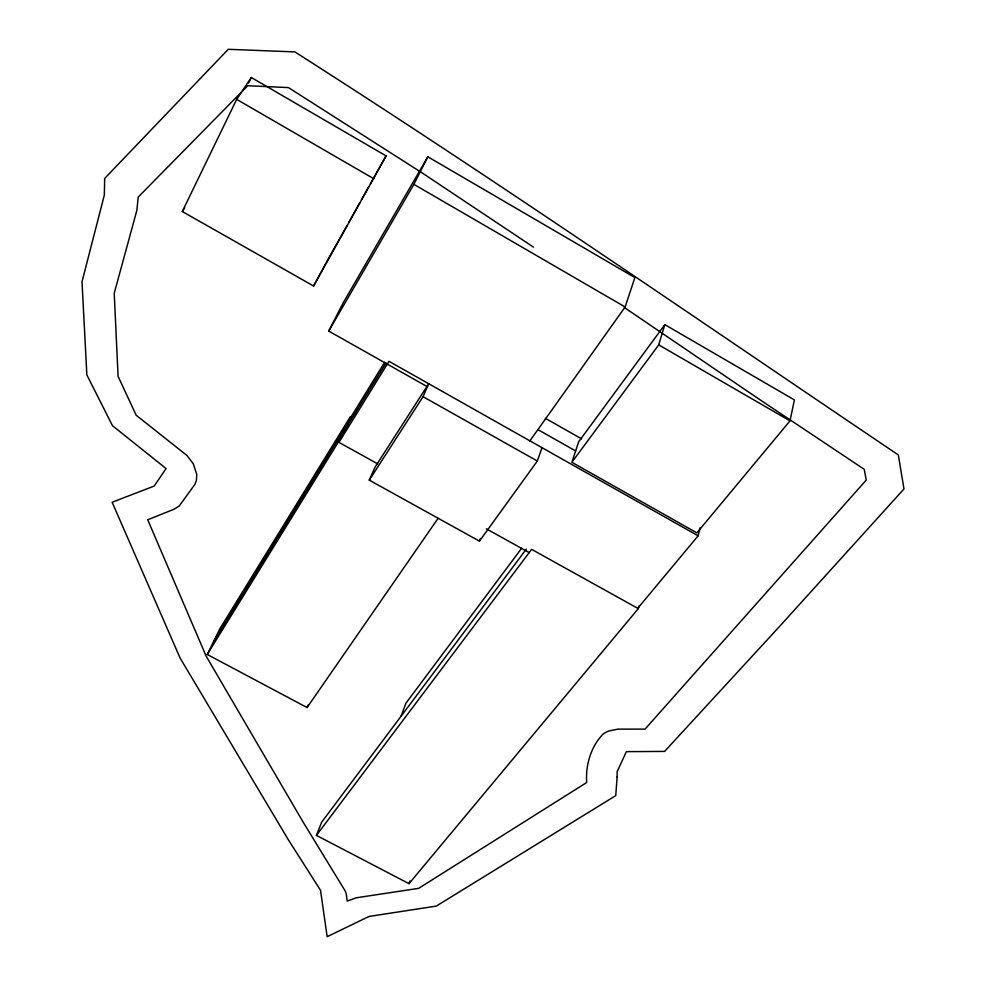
<?xml version="1.0" encoding="UTF-8"?>
<svg xmlns="http://www.w3.org/2000/svg" width="986" height="986" viewBox="0 0 986 986"><rect width="100%" height="100%" fill="white"/><g stroke="black" fill="none" stroke-linecap="round" stroke-linejoin="round"><path stroke-width="1.48" d="M664.835 324.64L658.722 344.866L571.855 462.286L696.868 532.871L789.996 420.862L794.408 399.909L664.835 324.64L578.683 441.765L572.311 460.918M637.732 608.3L698.137 535.805L700.171 527.633M526.351 549.079L321.633 822.213L316.432 835.376L408.993 883.666L638.312 608.621L639.051 605.885M529.79 441.013L625.136 306.979L634.873 277.571L427.838 156.786L343.301 302.616L328.708 331.074L427.69 386.919M408.993 883.666L409.917 880.991M369.269 480.133L423.056 396.68L428.7 383.714L375.087 467.068L369.269 480.133L479.467 541.141L537.321 461.017L542.017 447.681M479.467 541.141L480.453 538.455M401.019 716.304L405.949 703.178L521.656 548.241M207.257 654.457L338.358 442.036L350.35 416.721L219.755 628.932L207.257 654.457L307.077 707.554L308.187 704.928M182.287 211.522L236.677 99.364L251.282 77.5L386.093 155.887L313.61 286.014L182.287 211.522L184.752 207.763M248.608 82.997L251.282 77.5M328.708 331.074L413.886 184.357L427.838 156.786M313.61 286.014L325.516 263.854M326.218 262.559L347.183 225.227M348.674 222.553L359.902 202.561M361.394 199.887L368.887 186.564M370.379 183.889L386.093 155.887M384.639 362.318L350.942 417.053L338.962 442.369L389.014 361.32L698.137 535.805M213.555 641.615L344.397 429.28M344.989 429.613L386.044 363.045M307.077 707.554L438.067 518.365M316.432 835.376L531.627 549.362L638.312 608.621M338.358 442.036L377.712 463.888M486.381 528.829L529.199 552.591M423.056 396.68L537.321 461.017M538.171 429.748L575.664 450.959M545.406 418.323L581.58 438.844M236.677 99.364L373.842 178.774M658.722 344.866L789.996 420.862M413.886 184.357L625.136 306.979M624.311 307.484L760.243 399.946L864.266 469.348L866.238 480.096L645.041 729.135L618.049 729.122L608.929 730.971A31.342 22.086 16.5 0 0 603.309 733.904C590.934 746.303 585.45 765.173 586.695 782.502L418.668 888.349L356.18 897.802L347.195 901.118L346.493 895.51A27.472 17.822 17.2 0 0 345.075 890.765L303.331 822.435L206.136 656.121L147.715 519.77L173.832 509.331L179.218 506.015L194.895 484.372L196.325 480.749L196.83 474.673L193.293 463.839L186.97 455.495L136.167 415.229L118.086 376.332L114.228 293.261L136.881 210.277L138.188 197.101L247.708 85.72L288.454 87.594L422.513 173.154L533.475 247.129M617.137 776.894L615.745 795.628L436.293 906.097L369.084 916.438L327.155 936.7L320.536 890.333L288.146 839.456L180.068 657.982L112.145 502.244L154.173 486.073L166.092 468.584L112.49 425.705L86.854 374.914L82.011 281.786L104.331 195.08L104.676 178.441L228.271 49.3L294.9 51.913C498.854 182.053 697.768 319.723 898.32 454.94L903.989 488.957L778.755 627.318L664.589 751.418L626.369 751.64L617.15 771.681L617.137 776.894"/></g></svg>
